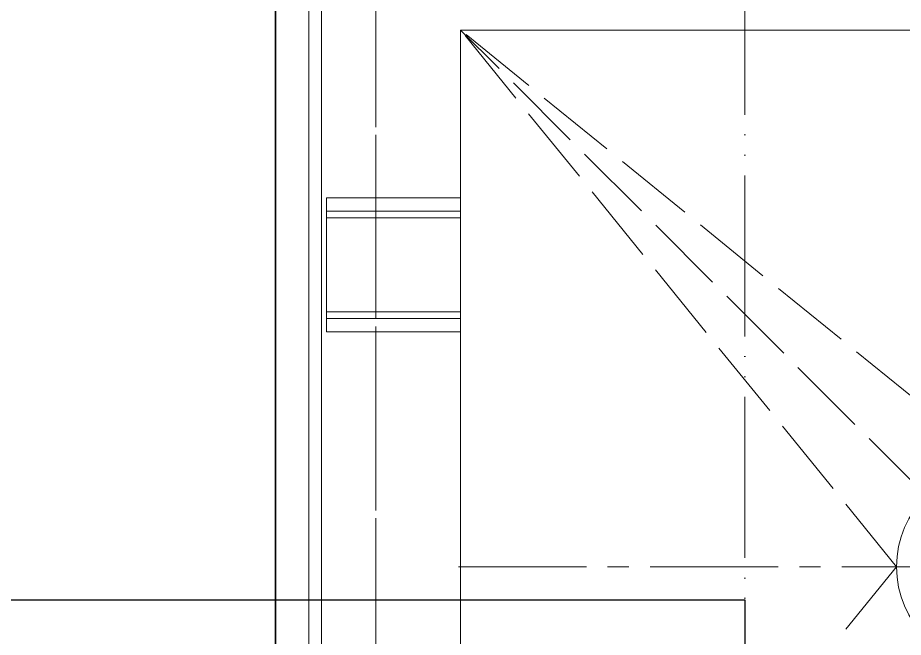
# Model space of a CAD drawing. Header units: millimetres. Extents: x 163705 to 1616509, y 81827 to 302547.
# Drawn here: x 199044 to 200364, y 152029 to 152952 of the extents above; entities that cross this region are included whole.
import ezdxf

# ---------------------------------------------------------------- set-up
doc = ezdxf.new("R2010")
doc.units = ezdxf.units.MM
doc.header["$LTSCALE"] = 10
for name, pattern in [('ACAD_ISO02W100', [15, 12, -3]), ('ACAD_ISO05W100', [33, 24, -3, 0, -3, 0, -3]), ('CENTER2', [28.575, 19.05, -3.175, 3.175, -3.175])]:
    doc.linetypes.add(name, pattern=pattern)
for name, color, linetype, lineweight in [('1-中心线', 1, 'CENTER2', 0), ('1-双点线', 8, 'ACAD_ISO05W100', 0), ('1-建筑轮廓', 7, 'Continuous', 20), ('1-护栏', 4, 'Continuous', 18), ('1-虚线', 8, 'ACAD_ISO02W100', 0), ('1-设备轮廓', 2, 'Continuous', 18)]:
    doc.layers.add(name, color=color, linetype=linetype, lineweight=lineweight)

# ---------------------------------------------------------------- blocks, each defined once
blk = doc.blocks.new('G$C5C029050')
at = {"layer": '1-双点线'}
blk.add_line((18418.6, 77039.4), (18418.6, 45039.4), dxfattribs=at)
blk = doc.blocks.new('A$C1db492d9')
blk.add_lwpolyline([(5100, 5425), (5100, 8425), (8100, 8425), (8100, 5425)], close=True)
blk = doc.blocks.new('A$Cf51e8010')
blk.add_lwpolyline([(7903, 9900), (12103, 9900), (12103, 0), (3, 0), (3, 11900), (3, 11900), (3, 17300), (7103, 17300), (7103, 9900), (7903, 9900)])
at = {"layer": '1-护栏'}
blk.add_lwpolyline([(7853, 11438.2), (7853, 9850), (12053, 9850), (12053, 50), (71.9, 50), (71.9, 11850), (71.9, 11850), (71.9, 17250), (7053, 17250), (7053, 9850), (7153, 9850), (7153, 11438.2)], dxfattribs=at)
blk = doc.blocks.new('G$C75DB2CCB')
for p, q in [((0, 1350), (-200, 1350)), ((0, 1330), (-200, 1330)), ((0, 1320), (-200, 1320)), ((0, 1180), (-200, 1180)), ((0, 1170), (-200, 1170)), ((0, 1150), (-200, 1150))]:
    blk.add_line(p, q)
blk.add_lwpolyline([(0, 0), (0, 1600), (1600, 1600), (1600, 0)], close=True)
blk.add_lwpolyline([(-200, 1150), (-200, 1350)])
blk.add_circle((800, 800), 150)
at = {"layer": '1-中心线'}
blk.add_line((-3, 800), (1603, 800), dxfattribs=at)
at = {"layer": '1-虚线'}
for p, q in [((800, 950), (0, 1600)), ((650, 800), (0, 1600)), ((693.9, 906.1), (0, 1600)), ((650, 800), (0, 0))]:
    blk.add_line(p, q, dxfattribs=at)
blk = doc.blocks.new('A$C5a2f2e4f')
blk.add_lwpolyline([(3, 12600.1), (3, 600.1), (7103, 600.1), (7103, 18000.1), (3, 18000.1), (3, 12600.1)], close=True)
at = {"layer": '1-中心线'}
blk.add_line((153, 19127.4), (153, 0), dxfattribs=at)
at = {"layer": '1-护栏'}
blk.add_lwpolyline([(53, 12550.1), (53, 650.1), (7053, 650.1), (7053, 17950.1), (53, 17950.1), (53, 12550.1)], close=True, dxfattribs=at)
at = {"layer": '1-设备轮廓'}
blk.add_blockref('G$C75DB2CCB', (279.1, 10274.5), dxfattribs=at)
blk = doc.blocks.new('A$Caa9cde6e')
blk.add_lwpolyline([(3, 0), (7103, 0), (7103, 12000), (3, 12000)], close=True)
at = {"layer": '1-护栏'}
blk.add_lwpolyline([(53, 50), (7053, 50), (7053, 11950), (53, 11950)], close=True, dxfattribs=at)
blk = doc.blocks.new('A$C9ac03513')
blk.add_lwpolyline([(2008.2, 178), (2008.2, 10878), (2008.2, 10878), (2008.2, 16278), (9108.2, 16278), (9108.2, 10678), (4808.2, 10678), (4808.2, 178), (2008.2, 178)])
at = {"layer": '1-护栏'}
blk.add_line((2058.2, 228), (2058.2, 10828), dxfattribs=at)

msp = doc.modelspace()

# ---------------------------------------------------------------- linework, layer by layer
msp.add_lwpolyline([(197127.833, 149084.632), (197127.833, 152084.632), (200127.833, 152084.632), (200127.833, 149084.632)], close=True)
at = {"layer": '1-中心线'}
msp.add_line((199577.833, 161286.876), (199577.833, 140759.499), dxfattribs=at)

# ---------------------------------------------------------------- block references
for name, p in [('A$C5a2f2e4f', (199424.833, 141059.499)), ('A$C9ac03513', (197419.609, 142781.632)), ('A$Cf51e8010', (199424.833, 141759.632)), ('A$Caa9cde6e', (199424.833, 141659.632)), ('A$C1db492d9', (192027.833, 143659.632))]:
    msp.add_blockref(name, p)
at = {"layer": '1-建筑轮廓'}
msp.add_blockref('G$C5C029050', (181709.24, 95820.209), dxfattribs=at)

doc.saveas('drawing.dxf')
